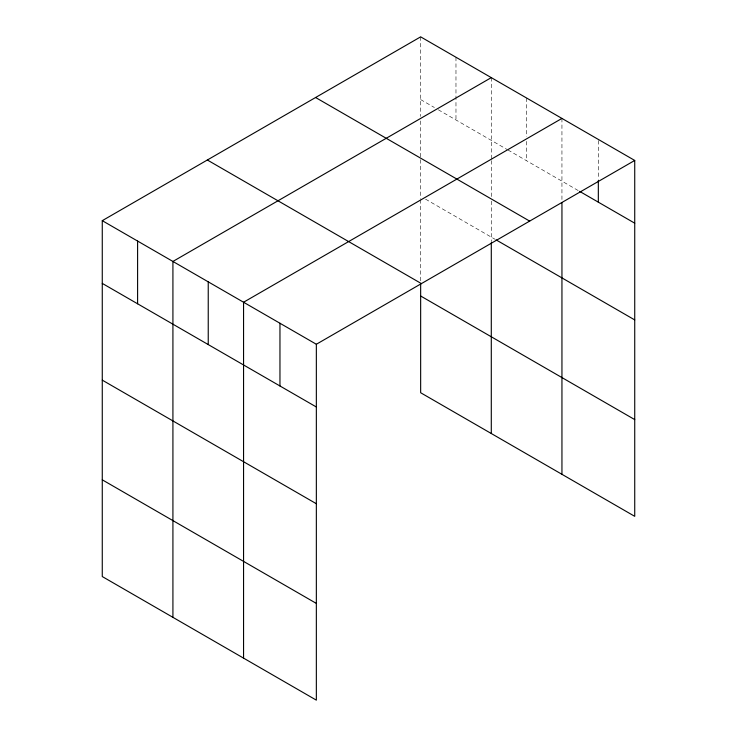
<?xml version="1.0" encoding="UTF-8"?>
<svg xmlns="http://www.w3.org/2000/svg" width="737" height="737" viewBox="0 0 737 737"><rect width="100%" height="100%" fill="white"/><g stroke="black" fill="none" stroke-linecap="round" stroke-linejoin="round"><path stroke-width="0.55" stroke-dasharray="3.69 2.76" d="M420.652 99.578L434.388 107.51M438.312 109.776L506.992 149.436M507.977 149.998L578.665 190.809M425.553 199.156L495.218 239.378M598.333 140.574L598.333 179.358M561.944 118.427L561.944 200.28M526.623 98.03L526.623 136.815M526.623 141.375L526.623 160.758M491.293 77.634L491.293 159.496M491.293 160.62L491.293 196.613M491.293 201.109L491.293 241.644M455.973 57.246L455.973 119.974M420.652 36.85L420.652 116.455M420.652 120.951L420.652 198.585M420.652 199.718L420.652 281.276"/><path stroke-width="1.11" d="M634.732 160.445L316.348 344.262L316.348 700.15L102.268 576.555L102.268 220.667L420.652 36.85L634.732 160.445L634.732 516.333L420.652 392.738L420.652 283.533M491.293 77.634L172.919 261.451L172.919 617.339M561.944 118.427L243.56 302.244L243.56 658.123M579.651 191.38L634.732 223.182M315.583 97.505L529.663 221.109M496.204 239.94L634.732 319.922M207.337 160.003L421.417 283.607M420.652 295.998L634.732 419.593M102.268 220.667L316.348 344.262M102.268 283.395L316.348 406.99M102.268 380.135L316.348 503.739M102.268 479.815L316.348 603.41M598.333 180.501L598.333 202.168M561.944 202.528L561.944 474.315M491.293 242.777L491.293 433.522M279.959 323.248L279.959 385.985M208.239 281.847L208.239 344.575M137.598 241.054L137.598 303.791"/></g></svg>
